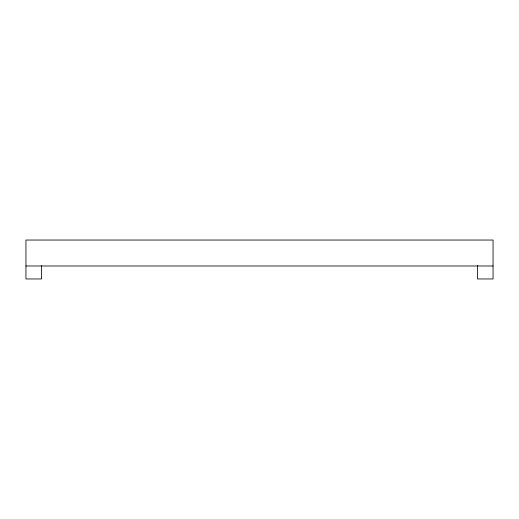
<?xml version="1.0" encoding="UTF-8"?>
<svg xmlns="http://www.w3.org/2000/svg" width="519" height="519" viewBox="0 0 519 519"><rect width="100%" height="100%" fill="white"/><g stroke="black" fill="none" stroke-linecap="round" stroke-linejoin="round"><path stroke-width="0.78" d="M25.95 265.988L493.05 265.988M477.48 265.592L477.48 278.963L493.05 278.963L493.05 240.038L25.95 240.038L25.95 278.963L41.52 278.963L41.52 265.592"/></g></svg>
